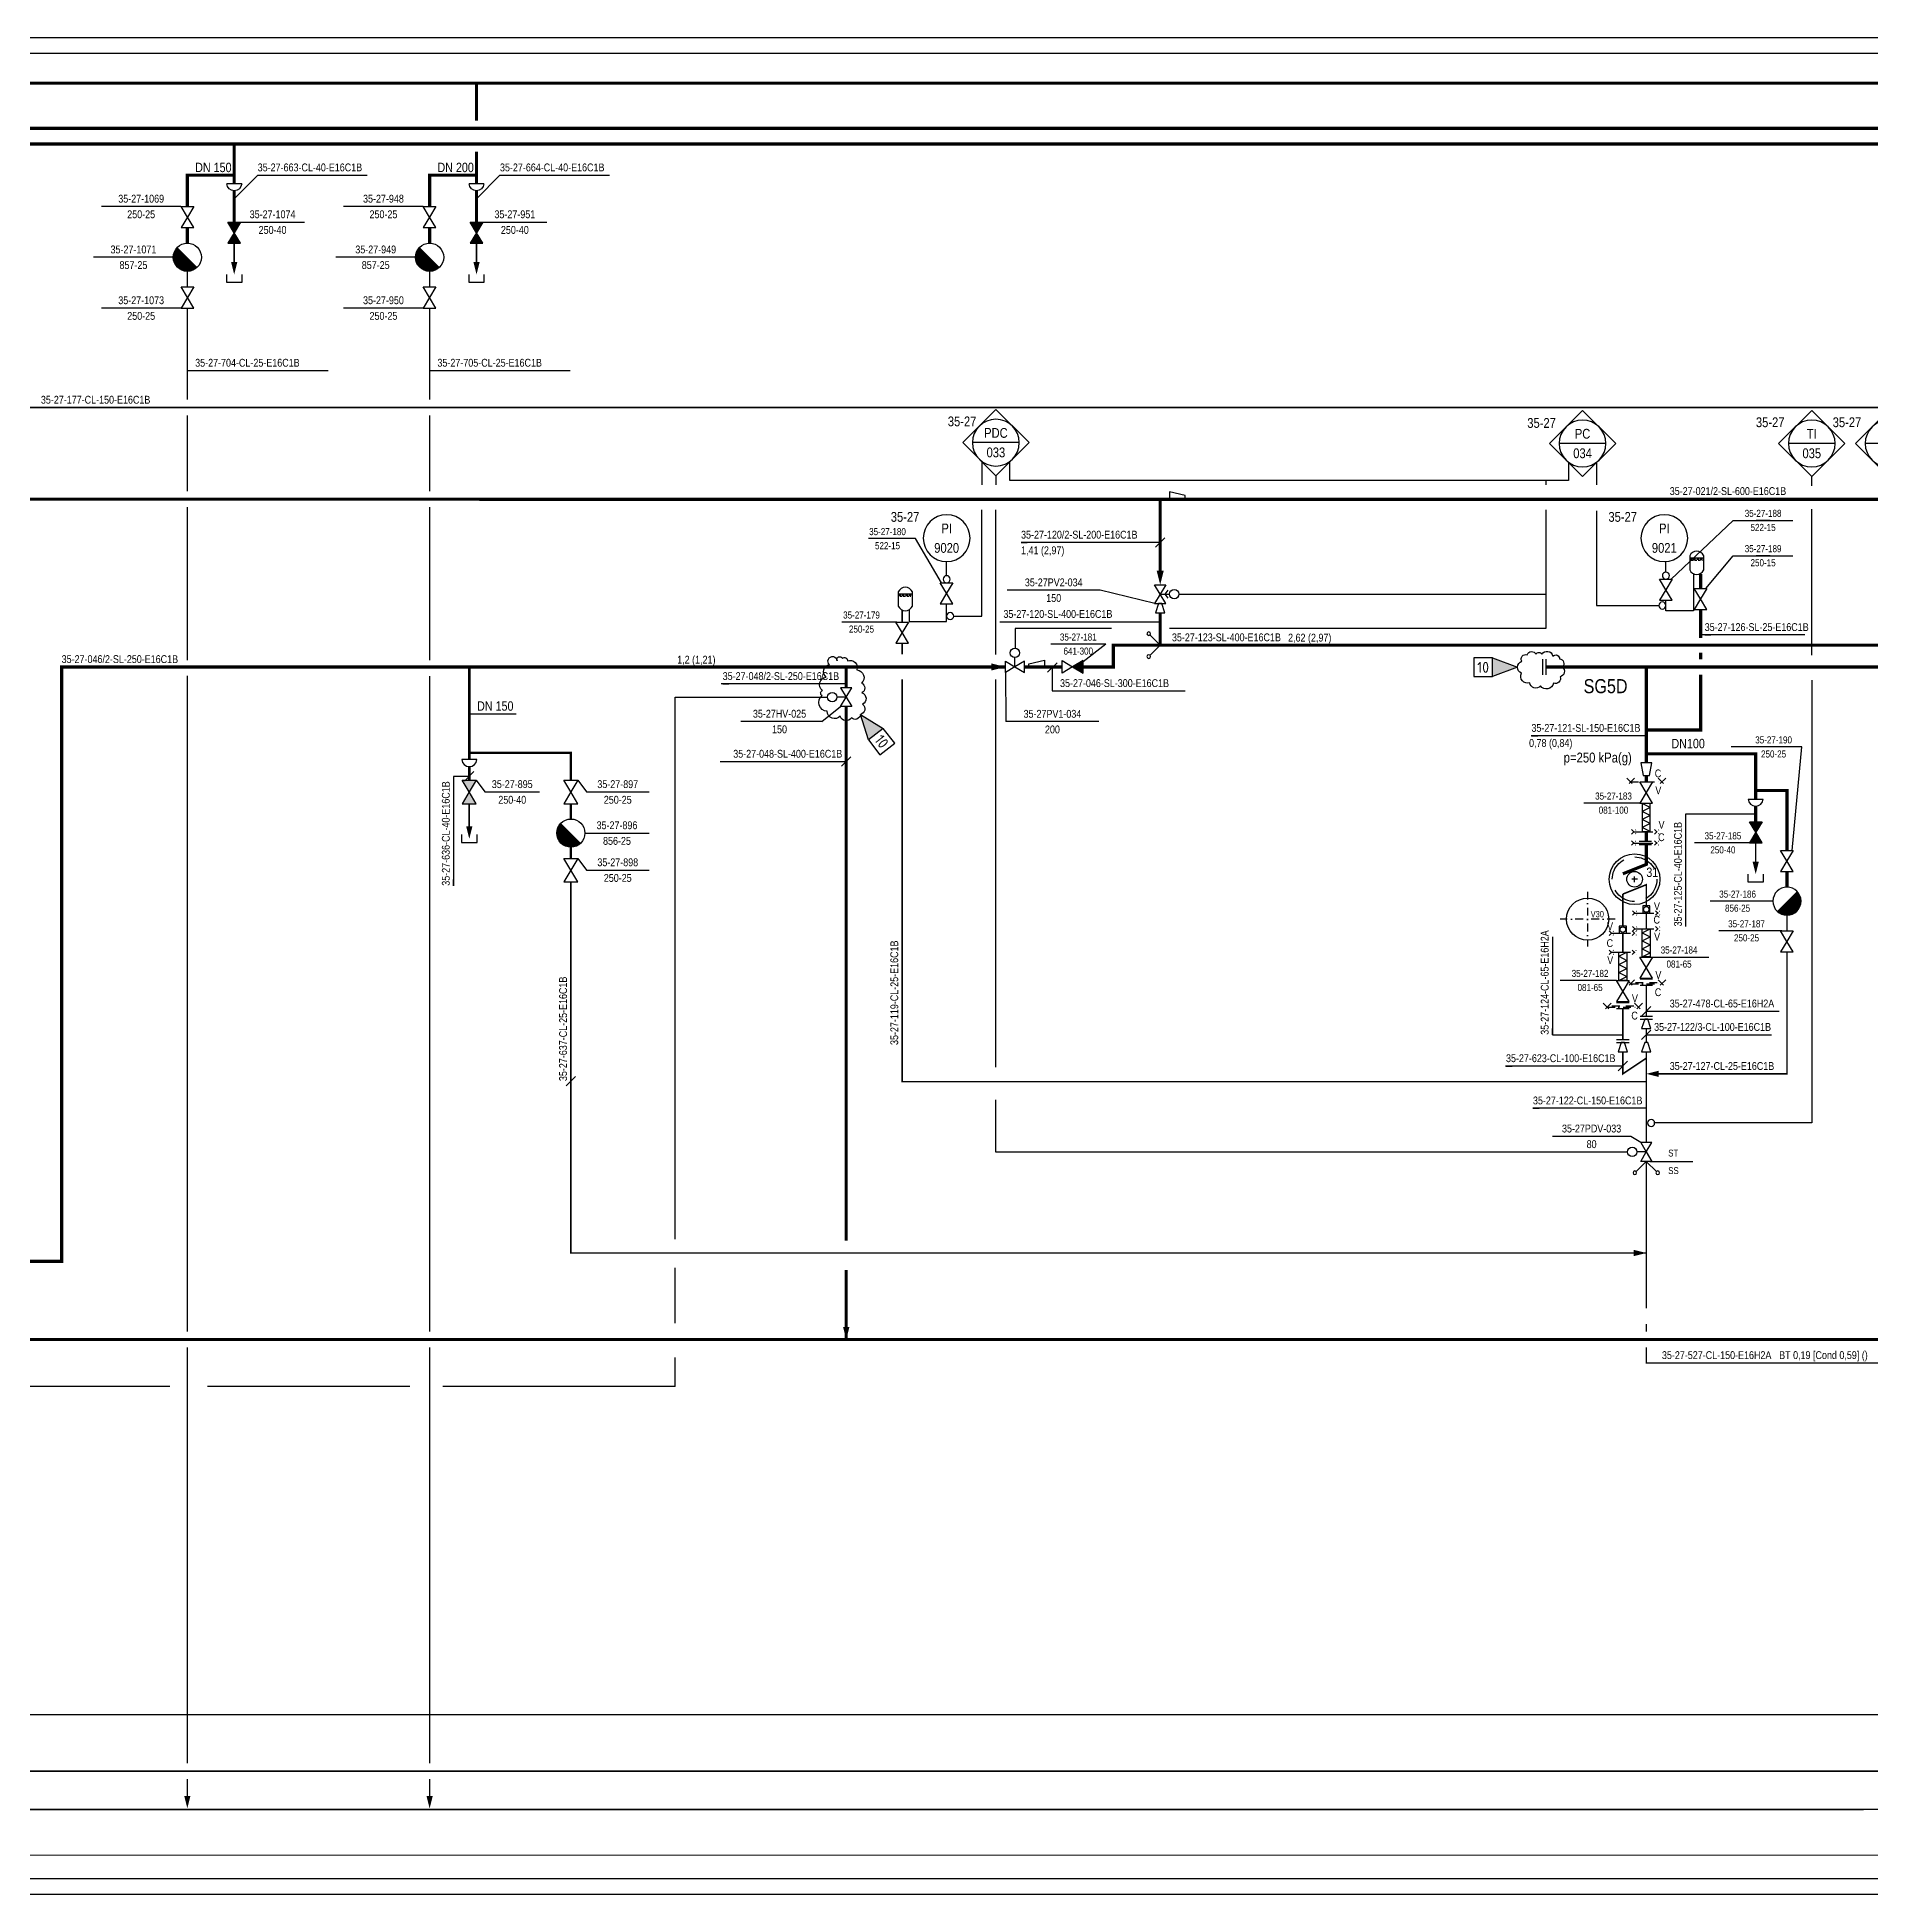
# Model space of a CAD drawing. Header units: millimetres. Extents: x -415 to 12957, y -5 to 599.
# Drawn here: x 3003 to 3589, y 0 to 594 of the extents above; entities that cross this region are included whole.
import ezdxf
from ezdxf.enums import TextEntityAlignment as Align

# ---------------------------------------------------------------- set-up
doc = ezdxf.new("R2010")
doc.units = ezdxf.units.MM
doc.header["$LTSCALE"] = 10
doc.header["$MEASUREMENT"] = 0
for name, pattern in [('CENTER', [2, 1.25, -0.25, 0.25, -0.25]), ('DASHDOT2', [0.5, 0.25, -0.125, 0, -0.125]), ('DASHED', [0.75, 0.5, -0.25]), ('DASHEDX2', [1.5, 1, -0.5])]:
    doc.linetypes.add(name, pattern=pattern)
doc.layers.get('0').update_dxf_attribs({"linetype": 'CONTINUOUS'})
doc.layers.add('BALANSSI', color=3, linetype='CONTINUOUS', lineweight=25)
for name, color, linetype in [('HOYRYRYHMIEN NIMET', 30, 'CONTINUOUS'), ('KUIVATUSSYLINTERIN_N', 7, 'CONTINUOUS'), ('KUIVATUSSYLINTERIT', 31, 'CONTINUOUS'), ('METALLILETKUT', 7, 'CONTINUOUS'), ('NAKOLASIT', 7, 'CONTINUOUS'), ('P-A-SHEET', 3, 'CONTINUOUS'), ('P-COND', 4, 'CONTINUOUS'), ('P-CVPOS', 7, 'CONTINUOUS'), ('P-DELIVERY_LIMIT', 1, 'DASHDOT2'), ('P-EQUIPMENTS', 7, 'CONTINUOUS'), ('P-FITTINGS', 7, 'CONTINUOUS'), ('P-HATCH', 7, 'CONTINUOUS'), ('P-INSTRPOS_TEXTS', 7, 'CONTINUOUS'), ('P-INSTRU', 7, 'CONTINUOUS'), ('P-LINEPOS', 7, 'CONTINUOUS'), ('P-MASS1', 6, 'CONTINUOUS'), ('P-OTHER', 7, 'CONTINUOUS'), ('P-REVISIONS', 1, 'CONTINUOUS'), ('P-STEAM1', 6, 'CONTINUOUS'), ('P-SYMB', 7, 'CONTINUOUS'), ('P-TEXT', 7, 'CONTINUOUS'), ('P-VALVEPOS', 7, 'CONTINUOUS'), ('P-VENTS', 7, 'CONTINUOUS'), ('P-WATER', 3, 'CONTINUOUS'), ('VAC-TELA_NUMEROT', 7, 'CONTINUOUS'), ('VAC-TELAT', 31, 'CONTINUOUS'), ('VEDENEROTTIMET', 7, 'CONTINUOUS')]:
    doc.layers.add(name, color=color, linetype=linetype)
doc.styles.add('ARIAL', font='ARIALN.TTF')
doc.styles.add('ARIALN', font='ARIALN.TTF')
doc.styles.add('CTS_REV', font='isocp.shx')
doc.styles.add('MODESTD', font='ARIALN.TTF')
doc.styles.add('ROMANS', font='ARIALN.TTF')
doc.styles.get("Standard").update_dxf_attribs({"font": 'ARIALN.TTF'})

# ---------------------------------------------------------------- blocks, each defined once
blk = doc.blocks.new('PPI_1000A')
at = {"color": 0, "linetype": 'ByBlock'}
blk.add_line((-1, 0), (1, 0), dxfattribs=at)
blk = doc.blocks.new('ARROW')
blk.add_solid([(-2.5, -1.25), (-2.5, 1.25), (2.5, 0)])
at = {"linetype": 'Continuous', "flags": 1}
blk.add_attdef('SYM_WIDTH', (0, 0), '', height=3, dxfattribs=at)
blk = doc.blocks.new('PPI_0103B')
at = {"color": 0, "linetype": 'ByBlock'}
blk.add_circle((0, 0), 1.25, dxfattribs=at)
blk = doc.blocks.new('PPI_1100A')
at = {"color": 0, "linetype": 'ByBlock'}
blk.add_line((0, 0), (2, 0), dxfattribs=at)
blk = doc.blocks.new('PPI_0900A')
at = {"color": 0, "linetype": 'ByBlock'}
blk.add_line((-2.5, 0), (2.5, 0), dxfattribs=at)
blk = doc.blocks.new('PPI_1207A')
at = {"color": 0, "linetype": 'ByBlock'}
for p, q in [((-8.5, 0), (0, 8.5)), ((0, 8.5), (8.5, 0)), ((0, -8.5), (-8.5, 0)), ((-6, 0), (6, 0)), ((8.5, 0), (0, -8.5))]:
    blk.add_line(p, q, dxfattribs=at)
blk.add_circle((0, 0), 6, dxfattribs=at)
blk = doc.blocks.new('LPoist')
at = {"const_width": 3.75}
blk.add_lwpolyline([(1.33, 2.42, -1), (-1.33, 5.08, -5.843182)], format="xyb", dxfattribs=at)
blk.add_circle((0, 3.75), 3.75)
blk = doc.blocks.new('PPI_1200A')
at = {"color": 0, "linetype": 'ByBlock'}
blk.add_circle((0, 0), 6, dxfattribs=at)
blk = doc.blocks.new('P7A1100')
at = {"color": 0, "linetype": 'ByBlock'}
for points in [[(-3, -1.8), (-3, 1.8), (0, 0)], [(3, -1.8), (3, 1.8), (0, 0)]]:
    blk.add_lwpolyline(points, close=True, dxfattribs=at)
blk = doc.blocks.new('CVO5BA3')
at = {"color": 0, "linetype": 'Continuous'}
blk.add_lwpolyline([(-1.5, 4.5, -1), (1.5, 4.5, -1), (-1.5, 4.5)], format="xyb", close=True, dxfattribs=at)
blk.add_lwpolyline([(0, 0), (0, 3)], dxfattribs=at)
at = {"layer": 'P-VENTS', "color": 0, "linetype": 'Continuous'}
for points in [[(-3, -1.8), (-3, 1.8), (0, 0)], [(3, -1.8), (3, 1.8), (0, 0)]]:
    blk.add_lwpolyline(points, close=True, dxfattribs=at)
blk = doc.blocks.new('P7A1305')
at = {"color": 0, "linetype": 'ByBlock'}
blk.add_solid([(-4, -1), (-4, 1), (0, 0)], dxfattribs=at)
blk = doc.blocks.new('CVO5C96')
at = {"color": 0, "linetype": 'Continuous'}
blk.add_lwpolyline([(-1.5, 4.5, -1), (1.5, 4.5, -1), (-1.5, 4.5)], format="xyb", close=True, dxfattribs=at)
blk.add_lwpolyline([(0, 0), (0, 3)], dxfattribs=at)
at = {"layer": 'P-VENTS', "color": 0, "linetype": 'Continuous'}
for points in [[(-3, -1.8), (-3, 1.8), (0, 0)], [(3, -1.8), (3, 1.8), (0, 0)]]:
    blk.add_lwpolyline(points, close=True, dxfattribs=at)
blk = doc.blocks.new('LAI2587')
for p, q in [((0, 0), (2.5, 0)), ((0, -8.75), (0, 0)), ((2.5, 0), (2.5, -8.75)), ((2.5, -8.75), (0, -8.75))]:
    blk.add_line(p, q)
blk = doc.blocks.new('FLEXIBLE-JOINT')
for p, q in [((1.25, 8.75), (-1.25, 7.5)), ((1.25, 6.25), (-1.25, 7.5)), ((1.25, 6.25), (-1.25, 5)), ((1.25, 3.75), (-1.25, 5)), ((1.25, 3.75), (-1.25, 2.5)), ((1.25, 1.25), (-1.25, 2.5)), ((1.25, 1.25), (-1.25, 0))]:
    blk.add_line(p, q)
at = {"rotation": 180}
blk.add_blockref('LAI2587', (1.25, 0), dxfattribs=at)
blk = doc.blocks.new('PRO66DD')
h = blk.add_hatch(color=0)
h.paths.add_polyline_path([(-3, 1.8), (-3, -1.8), (0, 0)])
h.paths.add_polyline_path([(3, -1.8), (3, 1.8), (0, 0)])
at = {"layer": 'P-VENTS', "color": 0, "linetype": 'Continuous'}
for points in [[(-3, -1.8), (-3, 1.8), (0, 0)], [(3, -1.8), (3, 1.8), (0, 0)]]:
    blk.add_lwpolyline(points, close=True, dxfattribs=at)
blk = doc.blocks.new('P7A0127')
at = {"color": 0, "linetype": 'ByBlock'}
for p, q in [((-7.5, 20), (-7.5, 17.5)), ((7.5, 17.5), (7.5, 20)), ((7.5, 17.5), (-7.5, 17.5)), ((-7.5, 17.5), (-7.5, 5)), ((7.5, 5), (7.5, 17.5))]:
    blk.add_line(p, q, dxfattribs=at)
at = {"color": 0, "linetype": 'DASHEDX2', "ltscale": 0.25}
for points in [[(-7.5, 16.5), (7.5, 16.5)], [(-6, 15.5), (6, 15.5)]]:
    blk.add_lwpolyline(points, dxfattribs=at)
at = {"color": 0, "linetype": 'ByBlock'}
for centre, start, end in [((0, 16.9), 22.4569, 157.5431), ((0, 8.1), 202.4569, 337.5431)]:
    blk.add_arc(centre, 8.12, start, end, dxfattribs=at)
blk = doc.blocks.new('P7A1106')
at = {"color": 0, "linetype": 'ByBlock'}
for p, q in [((3, 1.8), (0, 0)), ((3, -1.8), (3, 1.8)), ((0, 0), (3, -1.8))]:
    blk.add_line(p, q, dxfattribs=at)
blk.add_lwpolyline([(-3, 1.8), (0, 0), (-3, -1.8)], close=True, dxfattribs=at)
blk.add_solid([(3, 1.8), (0, 0), (3, -1.8)], dxfattribs=at)
blk = doc.blocks.new('P7A1210')
at = {"color": 0, "linetype": 'ByBlock'}
blk.add_lwpolyline([(-3, 1.5), (-3, -1.5), (0, -0.5), (0, 0.5)], close=True, dxfattribs=at)
blk = doc.blocks.new('P7A1215')
at = {"color": 0, "linetype": 'ByBlock'}
for p, q in [((0, 2), (0, -2)), ((1, 2), (1, -2))]:
    blk.add_line(p, q, dxfattribs=at)
blk = doc.blocks.new('p7a1370')
at = {"color": 0, "linetype": 'ByBlock'}
for p, q in [((1.25, 1.25), (-1.25, -1.25)), ((-1.25, 1.25), (1.25, -1.25))]:
    blk.add_line(p, q, dxfattribs=at)
blk = doc.blocks.new('A$A7D25')
at = {"layer": 'P-DELIVERY_LIMIT'}
blk.add_lwpolyline([(1.25, 1.25), (11.25, 1.25)], dxfattribs=at)
for p in [(1.25, 1.25), (11.25, 1.25)]:
    blk.add_blockref('p7a1370', p, dxfattribs=at)
blk = doc.blocks.new('P7A1245')
at = {"color": 0, "linetype": 'Continuous'}
for points in [[(-2, 1.8), (-2, -1.8)], [(2, 1), (-2, 1.8)], [(2, -1), (2, 1)], [(-2, -1.8), (2, -1)]]:
    blk.add_lwpolyline(points, dxfattribs=at)
blk = doc.blocks.new('P7A1304')
at = {"color": 0, "linetype": 'ByBlock'}
blk.add_line((1.5, 1.5), (-1.5, -1.5), dxfattribs=at)
blk = doc.blocks.new('PPI_2100A')
at = {"color": 0, "linetype": 'ByBlock'}
blk.add_line((0, 0), (2, 0), dxfattribs=at)
blk = doc.blocks.new('P7A1283')
at = {"color": 0, "linetype": 'ByBlock'}
blk.add_lwpolyline([(-2.5, 0), (-2.5, -1.184), (2.5, -2.384), (2.5, 0)], close=True, dxfattribs=at)
blk = doc.blocks.new('P7A1330')
at = {"color": 0, "linetype": 'ByBlock'}
for q in [(-3.25, 3.25), (3.25, 3.25)]:
    blk.add_line((0, 0), q, dxfattribs=at)
for centre, start, end in [((-3.66, 3.66), 90, 270), ((-3.66, 3.66), 270, 90), ((3.66, 3.66), 90, 270), ((3.66, 3.66), 270, 90)]:
    blk.add_arc(centre, 0.575, start, end, dxfattribs=at)
blk = doc.blocks.new('CVE64FD')
at = {"color": 0, "linetype": 'Continuous'}
blk.add_lwpolyline([(-1.5, 4.5, -1), (1.5, 4.5, -1), (-1.5, 4.5)], format="xyb", close=True, dxfattribs=at)
for points in [[(-1.27, 2.39), (0, 1.5), (1.27, 2.39)], [(0, 0), (0, 3)]]:
    blk.add_lwpolyline(points, dxfattribs=at)
at = {"layer": 'P-VENTS', "color": 0, "linetype": 'Continuous'}
for points in [[(-3, -1.8), (-3, 1.8), (0, 0)], [(3, -1.8), (3, 1.8), (0, 0)]]:
    blk.add_lwpolyline(points, close=True, dxfattribs=at)
blk = doc.blocks.new('PREC27C')
at = {"layer": 'P-HATCH'}
h = blk.add_hatch(color=0, dxfattribs=at)
h.paths.add_polyline_path([(-3, 1.8), (-3, -1.8), (0, 0)])
h.paths.add_polyline_path([(3, -1.8), (3, 1.8), (0, 0)])
at = {"layer": 'P-VENTS', "color": 0, "linetype": 'Continuous'}
for points in [[(-3, -1.8), (-3, 1.8), (0, 0)], [(3, -1.8), (3, 1.8), (0, 0)]]:
    blk.add_lwpolyline(points, close=True, dxfattribs=at)
blk = doc.blocks.new('P7A1325')
at = {"color": 0, "linetype": 'ByBlock'}
for p, q in [((-9, -1.5), (-6, 1.5)), ((-9, 1.5), (-6, -1.5)), ((6, -1.5), (9, 1.5)), ((6, 1.5), (9, -1.5))]:
    blk.add_line(p, q, dxfattribs=at)
at = {"color": 0, "linetype": 'CENTER'}
blk.add_line((-7.5, 0), (7.5, 0), dxfattribs=at)
blk = doc.blocks.new('P7A1241')
at = {"color": 0, "linetype": 'ByBlock'}
for p, q in [((-1, -2), (-1, 2)), ((0, 3.5), (0, 1)), ((1, -2), (1, 2)), ((0, -1), (0, -3.5))]:
    blk.add_line(p, q, dxfattribs=at)
blk = doc.blocks.new('CVO63E5')
at = {"color": 0, "linetype": 'Continuous'}
blk.add_lwpolyline([(-1.5, 4.5, -1), (1.5, 4.5, -1), (-1.5, 4.5)], format="xyb", close=True, dxfattribs=at)
blk.add_lwpolyline([(0, 0), (0, 3)], dxfattribs=at)
at = {"layer": 'P-VENTS', "color": 0, "linetype": 'Continuous'}
for points in [[(-3, -1.8), (-3, 1.8), (0, 0)], [(3, -1.8), (3, 1.8), (0, 0)]]:
    blk.add_lwpolyline(points, close=True, dxfattribs=at)
blk = doc.blocks.new('P7A1369')
at = {"color": 0, "linetype": 'ByBlock'}
blk.add_lwpolyline([(8, -3), (0, 0), (8, 3)], dxfattribs=at)
blk.add_lwpolyline([(14, -3), (14, 3), (8, 3), (8, -3)], close=True, dxfattribs=at)
blk.add_solid([(8, 3), (8, -3), (0, 0)], dxfattribs=at)
at = {"color": 7, "linetype": 'Continuous', "style": 'CTS_REV'}
blk.add_attdef('A', text='', height=3.5, dxfattribs=at).set_placement((11, 0), align=Align.MIDDLE)
blk = doc.blocks.new('PI314')
for p, q in [((0, 2.5), (0, -2.5)), ((1, 2.5), (1, -2.5))]:
    blk.add_line(p, q)
blk = doc.blocks.new('P7A1372')
at = {"color": 0, "linetype": 'ByBlock'}
blk.add_lwpolyline([(-14, 3), (-14, -3), (-8, -3), (-8, 3)], close=True, dxfattribs=at)
blk.add_lwpolyline([(-8, 3), (0, 0), (-8, -3)], dxfattribs=at)
blk.add_solid([(-8, -3), (-8, 3), (0, 0)], dxfattribs=at)
at = {"color": 7, "linetype": 'Continuous', "style": 'CTS_REV'}
blk.add_attdef('A', text='', height=3.5, dxfattribs=at).set_placement((-11, 0), align=Align.MIDDLE)

msp = doc.modelspace()

# ---------------------------------------------------------------- linework, layer by layer
at = {"layer": 'KUIVATUSSYLINTERIT', "linetype": 'Continuous'}
for points in [[(3514.64, 324.75), (3512.84, 324.75)], [(3513.74, 323.85), (3513.74, 325.65)]]:
    msp.add_lwpolyline(points, dxfattribs=at)
for radius in [8.11, 2.51]:
    msp.add_circle((3513.74, 324.75), radius, dxfattribs=at)
at = {"layer": 'KUIVATUSSYLINTERIT', "linetype": 'DASHED', "ltscale": 1.5}
msp.add_circle((3513.74, 324.75), 7.14, dxfattribs=at)
at = {"layer": 'NAKOLASIT'}
for points in [[(3518.61, 313.97), (3518.61, 316.22), (3516.36, 316.22), (3516.36, 313.97)], [(3511.11, 307.52), (3511.11, 309.77), (3508.86, 309.77), (3508.86, 307.52)]]:
    msp.add_lwpolyline(points, close=True, dxfattribs=at)
at = {"layer": 'NAKOLASIT', "linetype": 'Continuous'}
for centre in [(3517.49, 315.09), (3509.99, 308.64)]:
    msp.add_circle(centre, 0.9, dxfattribs=at)
at = {"layer": 'P-A-SHEET', "color": 7, "const_width": 0.35}
for points in [[(-410, 0), (12952.06, 0), (12952.06, 594), (-410, 594)], [(-405, 5), (12947.06, 5), (12947.06, 589), (-405, 589)]]:
    msp.add_lwpolyline(points, close=True, dxfattribs=at)
at = {"layer": 'P-COND', "const_width": 0.5}
for points in [[(3065.8, 528.25), (3065.8, 520.75)], [(3143.3, 528.25), (3143.3, 520.75)], [(3140.98, 348.93), (3140.98, 341.68)], [(3552.49, 336.4), (3552.49, 328.9)], [(-130.72, 27.08), (2740, 27.14), (2755, 27.14), (5492.84, 27.23), (5492.84, 295), (6065.89, 295), (6065.89, 213.23)], [(3517.49, 281), (3517.49, 287.5), (3517.49, 290.75)], [(3509.99, 273.5), (3509.99, 280), (3509.99, 283.25)], [(3517.49, 277), (3517.49, 272.5)], [(3509.99, 269.5), (3509.99, 262.5), (3517.49, 267.5)], [(3517.49, 269.5), (3517.49, 240.5)], [(3517.49, 187.5), (3517.49, 234.5)], [(3517.49, 180), (3517.49, 182.5)], [(4284.99, 166.66), (4284.99, 170), (3517.49, 170), (3517.49, 175)]]:
    msp.add_lwpolyline(points, dxfattribs=at)
at = {"layer": 'P-COND', "linetype": 'Continuous', "const_width": 0.5}
for points in [[(3050.8, 519.25), (3050.8, 514.25)], [(3128.3, 519.25), (3128.3, 514.25)], [(3050.8, 507.5), (3050.8, 478.21)], [(3128.3, 507.5), (3128.3, 478.21)], [(2156.94, 475.71), (5944.77, 475.71), (5944.77, 465.05), (5976.85, 465.05)], [(3050.8, 473.21), (3050.8, 448.9)], [(3128.3, 473.21), (3128.3, 448.9)], [(3050.8, 443.9), (3050.8, 394.84)], [(3128.3, 443.9), (3128.3, 394.81)], [(3279.44, 407.05), (3279.44, 410.95)], [(3279.44, 396.68), (3279.44, 400.3)], [(3050.8, 389.84), (3050.8, 180)], [(3128.3, 389.81), (3128.3, 180)], [(3517.74, 260), (3279.44, 260), (3279.44, 388.68)], [(3173.48, 323.93), (3173.48, 205.18), (3517.49, 205.18)], [(3509.99, 320), (3517.49, 323), (3517.49, 316.22)], [(3509.99, 320), (3509.99, 309.77)], [(3517.49, 313.97), (3517.49, 311.13), (3517.49, 308.88)], [(3562.49, 313.25), (3562.49, 308.25)], [(6127.26, 294.62), (6127.26, 307.5), (5149.96, 307.5), (5149.96, 39.42), (2539.99, 39.42), (2539.99, 175)], [(3509.99, 307.52), (3509.99, 303.63), (3509.99, 301.38)], [(3562.49, 301.5), (3562.49, 262.5), (3521.49, 262.5)], [(3050.8, 175), (3050.8, 41.92)], [(3128.3, 175), (3128.3, 41.92)], [(3050.8, 36.92), (3050.8, 31.5)], [(3128.3, 36.92), (3128.3, 31.5)]]:
    msp.add_lwpolyline(points, dxfattribs=at)
at = {"layer": 'P-CVPOS'}
for points in [[(3360.31, 413.01), (3342.81, 417.24)], [(3312.53, 390.99), (3312.64, 375.18)], [(3515.69, 240.5), (3512.49, 242.5), (3487.49, 242.5)]]:
    msp.add_lwpolyline(points, dxfattribs=at)
at = {"layer": 'P-CVPOS', "linetype": 'Continuous'}
msp.add_lwpolyline([(3253.73, 375.22), (3259.77, 380.04)], dxfattribs=at)
at = {"layer": 'P-INSTRU'}
for p, q in [((3206.89, 383.04), (3255.57, 383.04)), ((3206.89, 209.56), (3206.89, 383.04)), ((3206.89, 182.74), (3206.89, 200.48)), ((3206.89, 162.5), (3206.89, 171.75))]:
    msp.add_line(p, q, dxfattribs=at)
for points in [[(3304.94, 458.34), (3304.94, 450.95)], [(3492.6, 458.06), (3492.6, 452.36), (3313.94, 452.36), (3313.94, 458.34)], [(3501.6, 458.06), (3501.6, 450.95)], [(3309.44, 453.84), (3309.44, 450.95)], [(3304.94, 408.96), (3304.94, 442.95)], [(3309.44, 396.68), (3309.44, 442.95)], [(3309.44, 264.68), (3309.44, 388.68)], [(1362.79, 103.98), (1514.84, 103.98), (1514.84, 57.5), (5356.15, 57.5), (5356.15, 287.5), (6120.51, 287.5)], [(3511.47, 237.44), (3309.44, 237.44), (3309.44, 254.18)], [(3045.21, 162.5), (2648.95, 162.5)], [(3121.95, 162.5), (3057.26, 162.5)], [(3206.89, 162.5), (3132.52, 162.5)]]:
    msp.add_lwpolyline(points, dxfattribs=at)
at = {"layer": 'P-INSTRU', "linetype": 'Continuous'}
for points in [[(3485.39, 452.36), (3485.39, 450.95)], [(3570.42, 450.67), (3570.42, 453.56)], [(3485.39, 442.95), (3485.39, 405), (3364.99, 405)], [(3501.6, 442.67), (3501.6, 412.34), (3521.5, 412.34)], [(3570.42, 396.4), (3570.42, 443.19)], [(3293.69, 421.86), (3293.69, 426.4)], [(3523.75, 423.02), (3523.75, 426.4)], [(3532.63, 422.45), (3532.63, 410.65), (3523.75, 410.65), (3523.75, 414.02)], [(3281.69, 410.95), (3281.69, 407.27)], [(3293.69, 407.27), (3293.69, 412.86)], [(3367.99, 415.94), (3485.39, 415.94)], [(3281.69, 407.27), (3293.69, 407.27)], [(3295.94, 408.96), (3304.94, 408.96)], [(3346.37, 405), (3315.57, 405), (3315.57, 398.68)]]:
    msp.add_lwpolyline(points, dxfattribs=at)
at = {"layer": 'P-LINEPOS'}
for points in [[(3065.8, 542.5), (3073.3, 550), (3100.8, 550), (3108.3, 550)], [(3143.3, 542.5), (3150.8, 550), (3178.3, 550), (3185.8, 550)], [(3050.8, 487.5), (3095.8, 487.5)], [(3128.3, 487.5), (3173.3, 487.5)], [(3362, 432.5), (3317.49, 432.5)], [(3327.49, 392.5), (3327.49, 385), (3369.99, 385)], [(3261.53, 387.25), (3221.61, 387.25), (3221.61, 387.25)], [(3140.98, 357.68), (3135.98, 357.68), (3135.98, 322.68)], [(3221.27, 362.4), (3261.57, 362.4)], [(3530.09, 309.66), (3530.09, 345.65), (3552.49, 345.65)], [(3517.49, 282.5), (3559.99, 282.5)], [(3517.49, 275), (3557.49, 275)], [(3173.48, 260.18), (3173.48, 262.68)], [(3509.99, 265), (3472.49, 265)]]:
    msp.add_lwpolyline(points, dxfattribs=at)
at = {"layer": 'P-MASS1', "const_width": 0.8}
for points in [[(3140.98, 363.03), (3140.98, 389.8), (3140.98, 392.68)], [(3140.98, 365.18), (3173.48, 365.18), (3173.48, 356.43)], [(3140.98, 360.78), (3140.98, 356.43)], [(3173.48, 348.93), (3173.48, 344.03)], [(3173.48, 335.03), (3173.48, 331.43)]]:
    msp.add_lwpolyline(points, dxfattribs=at)
at = {"layer": 'P-OTHER'}
for points in [[(3342.81, 417.24), (3313.06, 417.24)], [(3310.74, 407.13), (3362, 407.13)], [(3344.59, 400), (3326.99, 400)], [(3568.24, 402.93), (3534.88, 402.93)], [(3570.42, 388.4), (3570.42, 246.77), (3520.16, 246.77)], [(3140.98, 377.68), (3155.98, 377.68)], [(3253.73, 375.22), (3227.86, 375.22)], [(3342.4, 375.18), (3312.64, 375.18)], [(3517.49, 370.68), (3480.64, 370.68)], [(3487.49, 306.35), (3487.49, 275), (3509.99, 275)], [(3517.49, 251.48), (3481.23, 251.48)], [(3518.6, 234.5), (3532.35, 234.5)]]:
    msp.add_lwpolyline(points, dxfattribs=at)
at = {"layer": 'P-REVISIONS'}
for points in [[(3258.67, 394.59, -1.084756), (3260.34, 395.34, 0.372212), (3260.34, 395.34, -0.765188), (3262, 394.59, 0.616379), (3262, 394.59, -0.666667), (3264.96, 391.71, 1.471868), (3264.96, 391.71, -0.666667), (3266.47, 387.48, 2.585727), (3266.47, 387.48, -0.666667), (3266.55, 384.45, 4.693852), (3266.55, 384.45, -0.666667), (3266.77, 380.75, 4.309917), (3266.77, 380.75, -0.666667), (3266.09, 377.49, 10.588768), (3266.09, 377.49, -0.666667), (3263.22, 376.44, -2.290604), (3263.22, 376.44, -0.666667), (3259.66, 376.96, -1.283513), (3259.66, 376.96, -0.666667), (3255.42, 378.48, -1.053401), (3255.42, 378.48, -0.666667), (3253.83, 383.55, -0.364309), (3253.83, 383.55, -0.666667), (3253.98, 385.13, -0.151022), (3253.98, 385.13, -0.666667), (3255.12, 389.45, -0.068753), (3255.12, 389.45, -0.666667), (3256.25, 393.38, -0.056938), (3256.25, 393.38, -1.541622), (3258.67, 394.59, 0.144026), (3258.67, 394.59, -0.666667), (3258.67, 394.59, 0.413352), (3258.67, 394.59, 0.413352)], [(3479.37, 396.54, -0.666667), (3482.22, 396.72, 0.621132), (3482.22, 396.72, -0.666667), (3484.06, 396.72, 0.666667), (3484.06, 396.72, -0.666667), (3487.64, 396.17, 0.782973), (3487.64, 396.17, -0.666667), (3489.75, 395.25, 1.015182), (3489.75, 395.25, -0.666667), (3490.58, 392.59, 2.756951), (3490.58, 392.59, -0.666667), (3489.94, 389.56, 10.74392), (3489.94, 389.56, -0.666667), (3487.82, 387.54, -4.771292), (3487.82, 387.54, -0.666667), (3483.6, 386.63, -1.915919), (3483.6, 386.63, -0.666667), (3480.2, 387.64, -1.112062), (3480.2, 387.64, -0.666667), (3477.54, 390.66, -0.62425), (3477.54, 390.66, -0.666667), (3477.63, 394.52, -0.187641), (3477.63, 394.52, -0.672479), (3479.37, 396.54, 0.249325), (3479.37, 396.54, 0.249325)]]:
    msp.add_lwpolyline(points, format="xyb", dxfattribs=at)
at = {"layer": 'P-STEAM1', "linetype": 'Continuous', "const_width": 1}
for points in [[(1230.31, 579.44), (6591.76, 579.44)], [(3143.3, 579.44), (3143.3, 567.5)], [(1230.31, 565), (6459.81, 565)], [(1230.31, 560), (6459.81, 560)], [(3065.8, 559.86), (3065.8, 547.25)], [(3143.3, 547.25), (3143.3, 552.36), (3143.3, 557.5)], [(3050.8, 540), (3050.8, 550), (3065.8, 550)], [(3128.3, 540), (3128.3, 550), (3143.3, 550)], [(3065.8, 545), (3065.8, 535)], [(3143.3, 545), (3143.3, 535)], [(3050.8, 528.25), (3050.8, 533.25)], [(3128.3, 528.25), (3128.3, 533.25)], [(1230.31, 446.44), (2477.49, 446.38), (2482.49, 446.38), (2492.49, 446.38), (6312.49, 446.06), (6327.49, 446.06), (6459.81, 446.05)], [(3362, 423.49), (3362, 446.34)], [(3534.88, 417.8), (3534.88, 422.45)], [(3362, 399.65), (3362, 410.01)], [(3534.88, 401.93), (3534.88, 411.05)], [(3347, 392.66), (3347, 399.65), (3362.5, 399.65)], [(3362.5, 399.65), (3730.17, 399.66), (3730.17, 392.22)], [(1279.14, 202.5), (3010.59, 202.5), (3010.59, 392.68), (3312.53, 392.68)], [(3261.57, 386.04), (3261.57, 392.68)], [(3330.59, 392.68), (3318.54, 392.68)], [(3347.5, 392.65), (3337.34, 392.68)], [(3485.31, 392.66), (3729.67, 392.66)], [(3534.88, 395.16), (3534.88, 397.22)], [(3517.49, 372.5), (3534.88, 372.5), (3534.88, 390.16)], [(3261.57, 209.1), (3261.57, 380.04)], [(3552.49, 348.15), (3552.49, 343.15)], [(3517.49, 340), (3517.49, 336.81)], [(3517.49, 335.81), (3517.49, 329.5), (3509.99, 326.5)], [(3562.49, 322.25), (3562.49, 327.25)], [(3261.57, 177.5), (3261.57, 199.79)], [(2163.38, 177.5), (2163.38, 177.5), (4271.61, 177.5), (4271.61, 182.5)]]:
    msp.add_lwpolyline(points, dxfattribs=at)
at = {"layer": 'P-STEAM1', "const_width": 1}
for points in [[(3517.49, 392.5), (3517.49, 362)], [(3517.49, 358), (3517.49, 355.88)]]:
    msp.add_lwpolyline(points, dxfattribs=at)
at = {"layer": 'P-STEAM1', "linetype": 'Continuous'}
for points in [[(3517.49, 364.9, 1, 1, 0), (3552.49, 364.9, 1, 1, 0), (3552.49, 350.4, 0, 0, 0)], [(3562.49, 334, 1, 1, 0), (3562.49, 353.15, 1, 1, 0), (3552.49, 353.15, 0, 0, 0)]]:
    msp.add_lwpolyline(points, format="xyseb", dxfattribs=at)
at = {"layer": 'P-VALVEPOS', "linetype": 'Continuous'}
for points in [[(3048.77, 540), (3023.3, 540)], [(3126.27, 540), (3100.8, 540)], [(3048.77, 507.5), (3023.3, 507.5)], [(3126.27, 507.5), (3100.8, 507.5)]]:
    msp.add_lwpolyline(points, dxfattribs=at)
at = {"layer": 'P-VALVEPOS'}
for points in [[(3067.82, 535), (3088.3, 535)], [(3145.32, 535), (3165.8, 535)], [(3046.3, 523.75), (3020.8, 523.75)], [(3123.8, 523.75), (3098.3, 523.75)], [(3063.3, 518.25), (3063.3, 515.75), (3068.3, 515.75), (3068.3, 518.25)], [(3140.8, 518.25), (3140.8, 515.75), (3145.8, 515.75), (3145.8, 518.25)], [(3525.44, 420.77), (3545.28, 439.57), (3564.41, 439.57)], [(3283.77, 433.73), (3268.67, 433.73)], [(3292, 419.61), (3283.77, 433.73)], [(3536.57, 417.8), (3545.28, 428.27), (3564.41, 428.27)], [(3277.75, 407.05), (3260.15, 407.05)], [(3344.59, 400), (3337.34, 394.36)], [(3567.21, 367.09), (3544.61, 367.09)], [(3564.17, 334), (3567.21, 367.09)], [(3143.23, 356.43), (3145.98, 352.68), (3163.48, 352.68)], [(3175.73, 356.43), (3178.48, 352.68), (3198.48, 352.68)], [(3515.46, 349.12), (3497.49, 349.12)], [(3138.48, 339.03), (3138.48, 336.53), (3143.48, 336.53), (3143.48, 339.03)], [(3177.98, 339.53), (3198.48, 339.53)], [(3550.8, 336.4), (3532.95, 336.4)], [(3175.73, 331.43), (3178.48, 327.68), (3198.48, 327.68)], [(3549.99, 326.4), (3549.99, 323.9), (3554.99, 323.9), (3554.99, 326.4)], [(3557.99, 317.75), (3537.89, 317.75)], [(3560.8, 308.25), (3540.7, 308.25)], [(3519.51, 299.87), (3537.49, 299.87)], [(3507.96, 292.38), (3489.99, 292.38)]]:
    msp.add_lwpolyline(points, dxfattribs=at)
at = {"layer": 'P-WATER', "const_width": 0.35}
msp.add_lwpolyline([(-315, 12.5), (6789.82, 12.5)], dxfattribs=at)
at = {"layer": 'VAC-TELAT', "linetype": 'DASHDOT2'}
for points in [[(3498.73, 320.75), (3498.73, 303.25)], [(3498.73, 320.75), (3498.73, 303.25)], [(3507.48, 312), (3489.98, 312)]]:
    msp.add_lwpolyline(points, dxfattribs=at)
at = {"layer": 'VAC-TELAT', "linetype": 'Continuous'}
msp.add_circle((3498.73, 312), 6.75, dxfattribs=at)
at = {"layer": 'VEDENEROTTIMET'}
for points in [[(3068.18, 547.25), (3063.41, 547.25)], [(3145.68, 547.25), (3140.91, 547.25)], [(3143.36, 363.03), (3138.6, 363.03)], [(3550.1, 350.4), (3554.87, 350.4)]]:
    msp.add_lwpolyline(points, dxfattribs=at)
for centre in [(3140.98, 363.17), (3552.49, 350.54)]:
    msp.add_arc(centre, 2.39, 183.29599, 356.70401, dxfattribs=at)
at = {"layer": 'VEDENEROTTIMET', "extrusion": (0, 0, -1)}
for centre in [(3065.8, 547.39), (3143.3, 547.39)]:
    msp.add_ellipse(centre, major_axis=(1.69, 1.69), ratio=1, start_param=0.842924, end_param=3.869465, dxfattribs=at)

# ---------------------------------------------------------------- block references
at = {"layer": 'METALLILETKUT', "yscale": 1.028571429000294, "zscale": 1.028571429000294, "rotation": 180}
for p, xscale in [((3517.49, 349), -1.028571429000294), ((3517.49, 308.88), 1.028571429000294), ((3509.99, 301.38), 1.028571429000294)]:
    msp.add_blockref('FLEXIBLE-JOINT', p, dxfattribs=dict(at, xscale=xscale))
at = {"layer": 'P-CVPOS', "color": 140, "xscale": -1}
for p in [(3327.93, 417.24), (3240.23, 375.22), (3327.52, 375.18), (3499.99, 242.5)]:
    msp.add_blockref('PPI_1000A', p, dxfattribs=at)
at = {"layer": 'P-DELIVERY_LIMIT'}
for p in [(3511.24, 354.62), (3511.24, 290.09), (3503.74, 282.6)]:
    msp.add_blockref('A$A7D25', p, dxfattribs=at)
at = {"layer": 'P-DELIVERY_LIMIT', "xscale": 0.4899999999999999, "yscale": 0.4899999999999999, "zscale": 0.4899999999999999}
for p in [(3517.16, 339.94), (3517.16, 336.35), (3517.49, 313.95), (3517.49, 308.88), (3509.99, 307.51), (3509.99, 301.38)]:
    msp.add_blockref('P7A1325', p, dxfattribs=at)
at = {"layer": 'P-EQUIPMENTS', "xscale": 0.3002463749403548, "yscale": 0.3002463749403548, "zscale": 0.3002463749403548}
for p in [(3533.63, 422.24), (3280.48, 410.66)]:
    msp.add_blockref('P7A0127', p, dxfattribs=at)
at = {"layer": 'P-FITTINGS'}
for name, p, rotation in [('P7A1283', (3367.49, 446.32), 180), ('P7A1210', (3362, 413.01), 90), ('P7A1245', (3517.49, 360), 270), ('P7A1215', (3517.16, 336.81), 270), ('P7A1241', (3517.49, 291.75), 90), ('P7A1241', (3509.99, 284.25), 90), ('P7A1215', (3517.49, 280), 90), ('P7A1210', (3517.49, 280), 90), ('P7A1215', (3509.99, 272.5), 90), ('P7A1210', (3509.99, 272.5), 90), ('P7A1210', (3517.49, 272.5), 90)]:
    msp.add_blockref(name, p, dxfattribs=dict(at, rotation=rotation))
at = {"layer": 'P-FITTINGS', "xscale": -1, "rotation": 180}
msp.add_blockref('P7A1283', (3322.49, 392.5), dxfattribs=at)
at = {"layer": 'P-INSTRU', "color": 140}
for name, p, xscale, yscale, zscale in [('PPI_1207A', (3309.44, 464.44), -1.2478, 1.2478, 1.2478), ('PPI_1207A', (3497.1, 464.17), -1.2478, 1.2478, 1.2478), ('PPI_1207A', (3570.42, 464.17), -1.2478, 1.2478, 1.2478), ('PPI_1207A', (3594.99, 464.17), -1.2478, 1.2478, 1.2478), ('PPI_1200A', (3293.69, 433.89), -1.2478, 1.2478, 1.2478), ('PPI_1200A', (3523.25, 433.89), -1.2478, 1.2478, 1.2478), ('PPI_0103B', (3523.75, 421.9), -0.899999999999636, 0.899999999999636, 0.899999999999636), ('PPI_0103B', (3293.69, 420.74), -0.899999999999636, 0.899999999999636, 0.899999999999636), ('PPI_0103B', (3522.63, 412.34), -0.899999999999636, 0.899999999999636, 0.899999999999636), ('PPI_0103B', (3294.81, 408.96), -0.899999999999636, 0.899999999999636, 0.899999999999636)]:
    msp.add_blockref(name, p, dxfattribs=dict(at, xscale=xscale, yscale=yscale, zscale=zscale))
at = {"layer": 'P-INSTRU', "color": 140, "xscale": -0.899999999999636, "yscale": 0.899999999999636, "zscale": 0.899999999999636, "rotation": 270}
msp.add_blockref('PPI_0103B', (3519.04, 246.77), dxfattribs=at)
at = {"layer": 'P-LINEPOS', "color": 140}
for name, p in [('PPI_1100A', (3073.3, 550)), ('PPI_1100A', (3150.8, 550)), ('PPI_1100A', (3053.3, 487.5)), ('PPI_1100A', (3130.8, 487.5)), ('PPI_1100A', (3003.95, 475.67)), ('PPI_2100A', (3524.99, 446.44)), ('PPI_2100A', (3317.49, 432.5)), ('PPI_1100A', (3311.84, 407.13)), ('PPI_1100A', (3365.75, 399.65)), ('PPI_1100A', (3536.17, 402.93)), ('PPI_2100A', (3010.59, 392.68)), ('PPI_2100A', (3222.04, 387.25)), ('PPI_1100A', (3329.96, 385)), ('PPI_1100A', (3480.75, 370.68)), ('PPI_1100A', (3225.42, 362.4)), ('PPI_1100A', (3524.99, 282.5)), ('PPI_2100A', (3519.99, 275)), ('PPI_1100A', (3472.61, 265)), ('PPI_1100A', (3481.23, 251.48)), ('PPI_1100A', (3522.49, 170))]:
    msp.add_blockref(name, p, dxfattribs=at)
at = {"layer": 'P-LINEPOS'}
for p in [(3362, 432.5), (3327.49, 392.5), (3261.57, 362.4), (3140.98, 357.68), (3517.49, 282.5), (3517.49, 275), (3173.48, 260.18), (3509.99, 265)]:
    msp.add_blockref('P7A1304', p, dxfattribs=at)
at = {"layer": 'P-LINEPOS', "color": 140, "rotation": 90}
for p in [(3135.98, 322.68), (3530.09, 309.66), (3279.44, 271.73), (3487.49, 275), (3173.48, 260.18)]:
    msp.add_blockref('PPI_1100A', p, dxfattribs=at)
at = {"layer": 'P-OTHER'}
msp.add_blockref('PI314', (3484.31, 392.66), dxfattribs=at)
at = {"layer": 'P-REVISIONS'}
msp.add_blockref('P7A1372', (3476.3, 392.57), dxfattribs=at).add_auto_attribs({'A': '10'})
at = {"layer": 'P-REVISIONS', "rotation": 307.8951920614214}
msp.add_blockref('P7A1369', (3266.13, 377.5), dxfattribs=at).add_auto_attribs({'A': '10'})
at = {"layer": 'P-STEAM1', "linetype": 'Continuous'}
for p, xscale, yscale, zscale, rotation in [((3362, 421.24), -0.900000000000091, 0.900000000000091, 0.900000000000091, 89.99999999999952), ((3310.28, 392.68), -0.8999999999996362, 0.8999999999996362, 0.8999999999996362, 180)]:
    msp.add_blockref('ARROW', p, dxfattribs=dict(at, xscale=xscale, yscale=yscale, zscale=zscale, rotation=rotation))
at = {"layer": 'P-SYMB'}
for p, xscale, yscale, zscale in [((3050.8, 519.25), 1.199999999998909, 1.200000000000045, 1.2), ((3128.3, 519.25), 1.199999999998909, 1.200000000000045, 1.2), ((3173.48, 335.03), 1.199999999999818, 1.199999999999818, 1.199999999999818), ((3562.49, 313.25), -1.199999999999818, 1.199999999999818, 1.199999999999818)]:
    msp.add_blockref('LPoist', p, dxfattribs=dict(at, xscale=xscale, yscale=yscale, zscale=zscale))
for name, p, rotation in [('P7A1305', (3065.8, 518.25), 270), ('P7A1305', (3143.3, 518.25), 270), ('P7A1330', (3362, 399.65), 90), ('P7A1305', (3140.98, 337.68), 270), ('P7A1305', (3552.49, 326.4), 270), ('P7A1305', (3517.49, 262.5), 180), ('P7A1330', (3517.49, 234.5), 180), ('P7A1305', (3261.57, 177.5), 270), ('P7A1305', (3050.8, 27.5), 270), ('P7A1305', (3128.3, 27.5), 270)]:
    msp.add_blockref(name, p, dxfattribs=dict(at, rotation=rotation))
msp.add_blockref('P7A1305', (3517.49, 205.18), dxfattribs=at)
at = {"layer": 'P-VALVEPOS', "color": 140, "linetype": 'Continuous', "rotation": 180}
for p in [(3036.03, 540), (3113.53, 540), (3036.03, 507.5), (3113.53, 507.5)]:
    msp.add_blockref('PPI_0900A', p, dxfattribs=at)
at = {"layer": 'P-VALVEPOS', "color": 140}
for p in [(3078.06, 535), (3155.56, 535), (3154.73, 352.68), (3188.48, 352.68), (3188.23, 339.53), (3188.48, 327.68)]:
    msp.add_blockref('PPI_0900A', p, dxfattribs=at)
at = {"layer": 'P-VALVEPOS', "color": 140, "rotation": 180}
for p in [(3033.55, 523.75), (3111.05, 523.75)]:
    msp.add_blockref('PPI_0900A', p, dxfattribs=at)
at = {"layer": 'P-VALVEPOS', "color": 140, "yscale": 0.9, "zscale": 0.9}
for p, xscale in [((3554.85, 439.57), -0.9), ((3274.77, 433.73), -0.9), ((3554.85, 428.27), -0.9), ((3266.45, 407.05), -0.9), ((3335.79, 400), -0.9), ((3558.21, 367.09), -0.9), ((3507, 349.12), -0.9), ((3542, 336.4), -0.9), ((3546.69, 317.75), -0.9), ((3549.55, 308.25), -0.9), ((3527.97, 299.87), 0.9), ((3499.5, 292.38), -0.9)]:
    msp.add_blockref('PPI_0900A', p, dxfattribs=dict(at, xscale=xscale))
at = {"layer": 'P-VENTS', "rotation": 270}
for name, p, xscale, yscale, zscale in [('P7A1100', (3050.8, 536.62), 1.125, 1.125, 1.125), ('PRO66DD', (3065.8, 531.62), 1.125000000000022, 1.125000000000022, 1.125000000000022), ('P7A1100', (3128.3, 536.62), 1.125, 1.125, 1.125), ('PRO66DD', (3143.3, 531.62), 1.125000000000022, 1.125000000000022, 1.125000000000022), ('P7A1100', (3050.8, 510.88), 1.125, 1.125, 1.125), ('P7A1100', (3128.3, 510.88), 1.125, 1.125, 1.125), ('P7A1100', (3293.69, 416.24), 1.125, 1.125, 1.125), ('P7A1100', (3523.75, 417.4), 1.125, 1.125, 1.125), ('P7A1100', (3534.88, 414.42), 1.125, 1.125, 1.125), ('P7A1100', (3279.44, 403.67), 1.125, 1.125, 1.125), ('PREC27C', (3140.98, 352.68), 1.25, 1.25, 1.25), ('P7A1100', (3173.48, 352.68), 1.25, 1.25, 1.25), ('P7A1100', (3517.49, 352.5), 1.125, 1.125, 1.125), ('PRO66DD', (3552.49, 339.77), 1.125000000000022, 1.125000000000022, 1.125000000000022), ('P7A1100', (3562.49, 330.63), 1.125, 1.125, 1.125), ('P7A1100', (3173.48, 327.68), 1.25, 1.25, 1.25), ('P7A1100', (3562.49, 304.88), 1.125, 1.125, 1.125), ('P7A1100', (3517.49, 296.5), 1.125, 1.125, 1.125), ('P7A1100', (3509.99, 289), 1.125, 1.125, 1.125)]:
    msp.add_blockref(name, p, dxfattribs=dict(at, xscale=xscale, yscale=yscale, zscale=zscale))
at = {"layer": 'P-VENTS'}
for name, p, rotation in [('CVE64FD', (3362, 415.99), 270), ('CVO63E5', (3261.57, 383.04), 90), ('CVO5BA3', (3517.49, 237.5), 90)]:
    msp.add_blockref(name, p, dxfattribs=dict(at, rotation=rotation))
msp.add_blockref('CVO5C96', (3315.54, 392.68), dxfattribs=at)
at = {"layer": 'P-VENTS', "xscale": 1.12499999999999, "yscale": 1.12499999999999, "zscale": 1.12499999999999}
msp.add_blockref('P7A1106', (3333.96, 392.68), dxfattribs=at)

# ---------------------------------------------------------------- texts
at = {"layer": 'BALANSSI', "linetype": 'Continuous'}
msp.add_text('p=250 kPa(g)', height=3.15, dxfattribs=at).set_placement((3491.07, 362.12))
at = {"layer": 'HOYRYRYHMIEN NIMET', "linetype": 'Continuous', "style": 'MODESTD'}
msp.add_text('SG5D', height=4.5, dxfattribs=at).set_placement((3497.45, 384.28))
at = {"layer": 'KUIVATUSSYLINTERIN_N', "style": 'ARIALN'}
msp.add_text('31', height=3, dxfattribs=at).set_placement((3517.5, 326.98), align=Align.MIDDLE_LEFT)
at = {"layer": 'P-CVPOS', "color": 140, "style": 'ARIAL'}
for s, p in [('35-27PV2-034', (3327.93, 419.74)), ('150', (3327.93, 414.74)), ('35-27HV-025', (3240.23, 377.72)), ('35-27PV1-034', (3327.52, 377.68)), ('150', (3240.23, 372.72)), ('200', (3327.52, 372.68)), ('35-27PDV-033', (3499.99, 245)), ('80', (3499.99, 240))]:
    msp.add_text(s, height=2.5, dxfattribs=at).set_placement(p, align=Align.MIDDLE)
at = {"layer": 'P-DELIVERY_LIMIT', "linetype": 'Continuous', "style": 'MODESTD'}
for s, p in [('ST', (3524.5, 236.05)), ('SS', (3524.5, 230.43))]:
    msp.add_text(s, height=2.205, dxfattribs=at).set_placement(p)
at = {"layer": 'P-DELIVERY_LIMIT', "linetype": 'Continuous', "style": 'ROMANS'}
for p in [(3522.27, 357.36), (3523.33, 336.95), (3521.86, 310.56), (3506.86, 303.06), (3522.27, 287.37), (3514.77, 279.88)]:
    msp.add_attdef('C', text='', height=2.5, rotation=359.88964, dxfattribs=at).set_placement(p, align=Align.RIGHT)
for p in [(3520.39, 351.93), (3521.41, 340.91), (3519.94, 314.87), (3504.94, 308.43), (3519.99, 305.13), (3504.99, 297.63), (3520.39, 292.88), (3512.89, 285.39)]:
    msp.add_attdef('V', p, '', height=2.5, rotation=359.88964, dxfattribs=at)
at = {"layer": 'P-INSTRPOS_TEXTS', "style": 'ARIAL'}
for p in [(3303.2, 469.68), (3488.56, 469.18), (3561.69, 469.41), (3586.25, 469.41), (3284.95, 439.13), (3514.51, 439.13)]:
    msp.add_text('35-27', height=3.119, dxfattribs=at).set_placement(p, align=Align.RIGHT)
for s, p in [('PDC', (3309.44, 467.56)), ('PC', (3497.1, 467.29)), ('TI', (3570.42, 467.29)), ('033', (3309.44, 461.32)), ('034', (3497.1, 461.05)), ('035', (3570.42, 461.05)), ('PI', (3293.69, 437)), ('PI', (3523.25, 437)), ('9020', (3293.69, 430.77)), ('9021', (3523.25, 430.77))]:
    msp.add_text(s, height=3.119, dxfattribs=at).set_placement(p, align=Align.MIDDLE)
at = {"layer": 'P-LINEPOS', "color": 140, "style": 'ARIAL'}
for s, p in [('35-27-663-CL-40-E16C1B', (3073.3, 552.5)), ('35-27-664-CL-40-E16C1B', (3150.8, 552.5)), ('35-27-704-CL-25-E16C1B', (3053.3, 490)), ('35-27-705-CL-25-E16C1B', (3130.8, 490)), ('35-27-177-CL-150-E16C1B', (3003.95, 478.17)), ('35-27-021/2-SL-600-E16C1B', (3524.99, 448.94)), ('35-27-120/2-SL-200-E16C1B', (3317.49, 435)), ('1,41 (2,97)', (3317.49, 430)), ('35-27-120-SL-400-E16C1B', (3311.84, 409.63)), ('35-27-126-SL-25-E16C1B', (3536.17, 405.43)), ('35-27-123-SL-400-E16C1B', (3365.75, 402.15)), ('2,62 (2,97)', (3402.9, 402.05)), ('35-27-046/2-SL-250-E16C1B', (3010.59, 395.18)), ('1,2 (1,21)', (3207.49, 395)), ('35-27-048/2-SL-250-E16C1B', (3222.04, 389.75)), ('35-27-046-SL-300-E16C1B', (3329.96, 387.5)), ('35-27-121-SL-150-E16C1B', (3480.75, 373.18)), ('0,78 (0,84)', (3479.99, 368.35)), ('35-27-048-SL-400-E16C1B', (3225.42, 364.9)), ('35-27-478-CL-65-E16H2A', (3524.99, 285)), ('35-27-122/3-CL-100-E16C1B', (3519.99, 277.5)), ('35-27-623-CL-100-E16C1B', (3472.61, 267.5)), ('35-27-127-CL-25-E16C1B', (3524.99, 265)), ('35-27-122-CL-150-E16C1B', (3481.23, 253.98)), ('35-27-527-CL-150-E16H2A', (3522.49, 172.5)), ('BT 0,19 [Cond 0,59] ()', (3559.99, 172.5))]:
    msp.add_text(s, height=2.5, dxfattribs=at).set_placement(p, align=Align.MIDDLE_LEFT)
for s, p in [('35-27-636-CL-40-E16C1B', (3133.48, 322.68)), ('35-27-125-CL-40-E16C1B', (3527.59, 309.66)), ('35-27-119-CL-25-E16C1B', (3276.94, 271.73)), ('35-27-124-CL-65-E16H2A', (3484.99, 275)), ('35-27-637-CL-25-E16C1B', (3170.98, 260.18))]:
    msp.add_text(s, height=2.5, rotation=90, dxfattribs=at).set_placement(p, align=Align.MIDDLE_LEFT)
at = {"layer": 'P-TEXT', "style": 'ARIALN'}
for s, p in [('DN 150', (3053.3, 552.5)), ('DN 200', (3130.8, 552.5)), ('DN 150', (3143.48, 380.18)), ('DN100', (3525.53, 368.17))]:
    msp.add_text(s, height=3, dxfattribs=at).set_placement(p, align=Align.MIDDLE_LEFT)
at = {"layer": 'P-VALVEPOS', "color": 140, "style": 'ARIAL'}
for s, height, p in [('35-27-1069', 2.5, (3036.03, 542.5)), ('35-27-948', 2.5, (3113.53, 542.5)), ('250-25', 2.5, (3036.03, 537.5)), ('35-27-1074', 2.5, (3078.06, 537.5)), ('250-25', 2.5, (3113.53, 537.5)), ('35-27-951', 2.5, (3155.56, 537.5)), ('250-40', 2.5, (3078.06, 532.5)), ('250-40', 2.5, (3155.56, 532.5)), ('35-27-1071', 2.5, (3033.55, 526.25)), ('35-27-949', 2.5, (3111.05, 526.25)), ('857-25', 2.5, (3033.55, 521.25)), ('857-25', 2.5, (3111.05, 521.25)), ('35-27-1073', 2.5, (3036.03, 510)), ('35-27-950', 2.5, (3113.53, 510)), ('250-25', 2.5, (3036.03, 505)), ('250-25', 2.5, (3113.53, 505)), ('35-27-188', 2.25, (3554.85, 441.82)), ('35-27-180', 2.25, (3274.77, 435.98)), ('522-15', 2.25, (3554.85, 437.32)), ('522-15', 2.25, (3274.77, 431.48)), ('35-27-189', 2.25, (3554.85, 430.52)), ('250-15', 2.25, (3554.85, 426.02)), ('35-27-179', 2.25, (3266.45, 409.3)), ('250-25', 2.25, (3266.45, 404.8)), ('35-27-181', 2.25, (3335.79, 402.25)), ('641-300', 2.25, (3335.79, 397.75)), ('35-27-190', 2.25, (3558.21, 369.34)), ('250-25', 2.25, (3558.21, 364.84)), ('35-27-895', 2.5, (3154.73, 355.18)), ('250-40', 2.5, (3154.73, 350.18)), ('35-27-897', 2.5, (3188.48, 355.18)), ('250-25', 2.5, (3188.48, 350.18)), ('35-27-183', 2.25, (3507, 351.38)), ('081-100', 2.25, (3507, 346.88)), ('35-27-896', 2.5, (3188.23, 342.03)), ('35-27-185', 2.25, (3542, 338.65)), ('856-25', 2.5, (3188.23, 337.03)), ('250-40', 2.25, (3542, 334.15)), ('35-27-898', 2.5, (3188.48, 330.18)), ('250-25', 2.5, (3188.48, 325.18)), ('35-27-186', 2.25, (3546.69, 320)), ('856-25', 2.25, (3546.69, 315.5)), ('35-27-187', 2.25, (3549.55, 310.5)), ('35-27-184', 2.25, (3527.97, 302.12)), ('250-25', 2.25, (3549.55, 306)), ('081-65', 2.25, (3527.97, 297.62)), ('35-27-182', 2.25, (3499.5, 294.63)), ('081-65', 2.25, (3499.5, 290.13))]:
    msp.add_text(s, height=height, dxfattribs=at).set_placement(p, align=Align.MIDDLE)
at = {"layer": 'VAC-TELA_NUMEROT', "style": 'ARIALN'}
msp.add_text('V30', height=2, dxfattribs=at).set_placement((3499.69, 313.6), align=Align.MIDDLE_LEFT)

doc.saveas('drawing.dxf')
